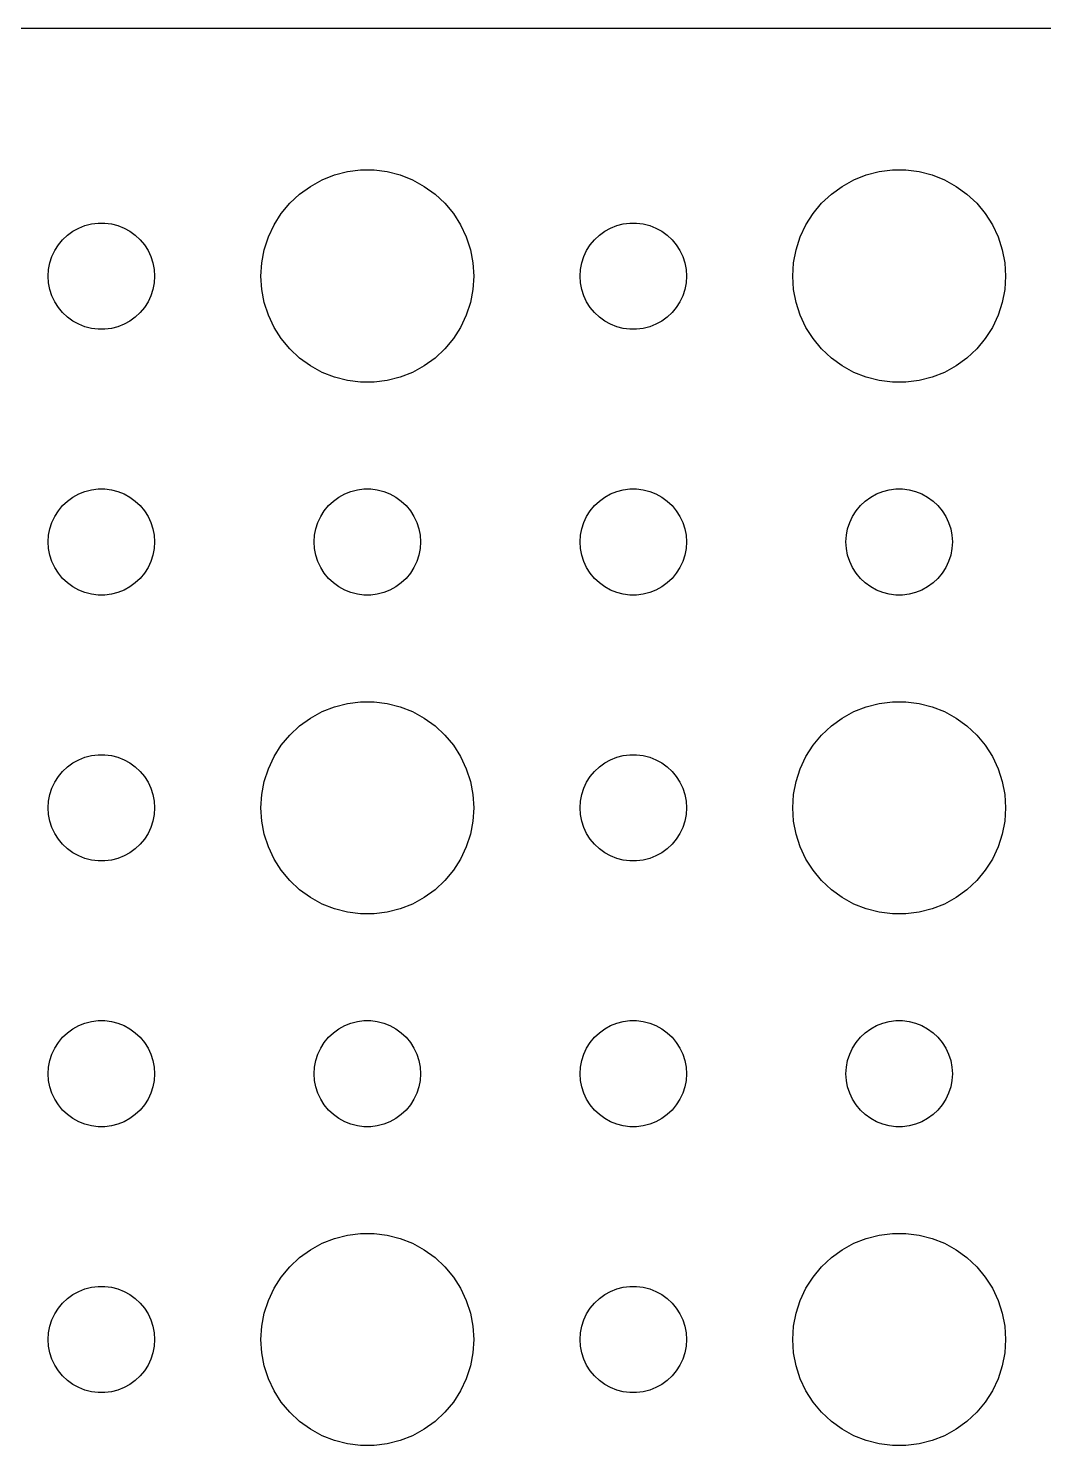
# Model space of a CAD drawing. Header units: metres. Extents: x -112 to 112, y -74 to 74.
# Drawn here: x -84.56 to -55.92, y 34.51 to 74.49 of the extents above; entities that cross this region are included whole.
import ezdxf

# ---------------------------------------------------------------- set-up
doc = ezdxf.new("R2010")
doc.units = ezdxf.units.M

msp = doc.modelspace()

# ---------------------------------------------------------------- linework, layer by layer
for p, q in [((107.314, 74.4901), (-107.314, 74.4901)), ((-75.927, 70.3532), (-75.5621, 70.4469)), ((-75.5621, 70.4469), (-75.1884, 70.4941)), ((-75.1884, 70.4941), (-74.8116, 70.4941)), ((-74.8116, 70.4941), (-74.4379, 70.4469)), ((-74.4379, 70.4469), (-74.073, 70.3532)), ((-60.927, 70.3532), (-60.5621, 70.4469)), ((-60.5621, 70.4469), (-60.1884, 70.4941)), ((-60.1884, 70.4941), (-59.8116, 70.4941)), ((-59.8116, 70.4941), (-59.4379, 70.4469)), ((-59.4379, 70.4469), (-59.0729, 70.3532)), ((-76.9123, 69.8115), (-76.6075, 70.033)), ((-76.6075, 70.033), (-76.2773, 70.2145)), ((-76.2773, 70.2145), (-75.927, 70.3532)), ((-74.073, 70.3532), (-73.7227, 70.2145)), ((-73.7227, 70.2145), (-73.3925, 70.033)), ((-73.3925, 70.033), (-73.0877, 69.8115)), ((-61.9123, 69.8115), (-61.6075, 70.033)), ((-61.6075, 70.033), (-61.2773, 70.2145)), ((-61.2773, 70.2145), (-60.927, 70.3532)), ((-59.0729, 70.3532), (-58.7227, 70.2145)), ((-58.7227, 70.2145), (-58.3925, 70.033)), ((-58.3925, 70.033), (-58.0877, 69.8115)), ((-77.1869, 69.5536), (-76.9123, 69.8115)), ((-73.0877, 69.8115), (-72.8131, 69.5536)), ((-62.1869, 69.5536), (-61.9123, 69.8115)), ((-58.0877, 69.8115), (-57.8131, 69.5536)), ((-77.6289, 68.9453), (-77.427, 69.2634)), ((-77.427, 69.2634), (-77.1869, 69.5536)), ((-72.8131, 69.5536), (-72.573, 69.2634)), ((-72.573, 69.2634), (-72.3711, 68.9453)), ((-62.6289, 68.9453), (-62.427, 69.2634)), ((-62.427, 69.2634), (-62.1869, 69.5536)), ((-57.8131, 69.5536), (-57.5729, 69.2634)), ((-57.5729, 69.2634), (-57.3711, 68.9453)), ((-83.3037, 68.7665), (-83.1387, 68.8572)), ((-83.1387, 68.8572), (-82.9635, 68.9266)), ((-82.9635, 68.9266), (-82.7811, 68.9734)), ((-82.7811, 68.9734), (-82.5942, 68.997)), ((-82.5942, 68.997), (-82.4058, 68.997)), ((-82.4058, 68.997), (-82.2189, 68.9734)), ((-82.2189, 68.9734), (-82.0365, 68.9266)), ((-82.0365, 68.9266), (-81.8613, 68.8572)), ((-81.8613, 68.8572), (-81.6963, 68.7665)), ((-77.7893, 68.6044), (-77.6289, 68.9453)), ((-72.3711, 68.9453), (-72.2107, 68.6044)), ((-68.3037, 68.7665), (-68.1387, 68.8572)), ((-68.1387, 68.8572), (-67.9635, 68.9266)), ((-67.9635, 68.9266), (-67.7811, 68.9734)), ((-67.7811, 68.9734), (-67.5942, 68.997)), ((-67.5942, 68.997), (-67.4058, 68.997)), ((-67.4058, 68.997), (-67.2189, 68.9734)), ((-67.2189, 68.9734), (-67.0365, 68.9266)), ((-67.0365, 68.9266), (-66.8613, 68.8572)), ((-66.8613, 68.8572), (-66.6963, 68.7665)), ((-62.7893, 68.6044), (-62.6289, 68.9453)), ((-57.3711, 68.9453), (-57.2107, 68.6044)), ((-83.8145, 68.2226), (-83.7135, 68.3817)), ((-83.7135, 68.3817), (-83.5934, 68.5268)), ((-83.5934, 68.5268), (-83.4561, 68.6558)), ((-83.4561, 68.6558), (-83.3037, 68.7665)), ((-81.6963, 68.7665), (-81.5439, 68.6558)), ((-81.5439, 68.6558), (-81.4065, 68.5268)), ((-81.4065, 68.5268), (-81.2865, 68.3817)), ((-81.2865, 68.3817), (-81.1855, 68.2226)), ((-77.9057, 68.2461), (-77.7893, 68.6044)), ((-72.2107, 68.6044), (-72.0943, 68.2461)), ((-68.8145, 68.2226), (-68.7135, 68.3817)), ((-68.7135, 68.3817), (-68.5934, 68.5268)), ((-68.5934, 68.5268), (-68.4561, 68.6558)), ((-68.4561, 68.6558), (-68.3037, 68.7665)), ((-66.6963, 68.7665), (-66.5439, 68.6558)), ((-66.5439, 68.6558), (-66.4065, 68.5268)), ((-66.4065, 68.5268), (-66.2865, 68.3817)), ((-66.2865, 68.3817), (-66.1855, 68.2226)), ((-62.9057, 68.2461), (-62.7893, 68.6044)), ((-57.2107, 68.6044), (-57.0942, 68.2461)), ((-83.9529, 67.873), (-83.8947, 68.0522)), ((-83.8947, 68.0522), (-83.8145, 68.2226)), ((-81.1855, 68.2226), (-81.1053, 68.0522)), ((-81.1053, 68.0522), (-81.0471, 67.873)), ((-77.9763, 67.876), (-77.9057, 68.2461)), ((-72.0943, 68.2461), (-72.0237, 67.876)), ((-68.9529, 67.873), (-68.8947, 68.0522)), ((-68.8947, 68.0522), (-68.8145, 68.2226)), ((-66.1855, 68.2226), (-66.1053, 68.0522)), ((-66.1053, 68.0522), (-66.0471, 67.873)), ((-62.9763, 67.876), (-62.9057, 68.2461)), ((-57.0942, 68.2461), (-57.0237, 67.876)), ((-84, 67.5), (-83.9882, 67.688)), ((-83.9882, 67.688), (-83.9529, 67.873)), ((-81.0471, 67.873), (-81.0118, 67.688)), ((-81.0118, 67.688), (-81, 67.5)), ((-78, 67.5), (-77.9763, 67.876)), ((-72.0237, 67.876), (-72, 67.5)), ((-69, 67.5), (-68.9882, 67.688)), ((-68.9882, 67.688), (-68.9529, 67.873)), ((-66.0471, 67.873), (-66.0118, 67.688)), ((-66.0118, 67.688), (-66, 67.5)), ((-63, 67.5), (-62.9763, 67.876)), ((-57.0237, 67.876), (-57, 67.5)), ((-83.9882, 67.312), (-84, 67.5)), ((-83.9529, 67.127), (-83.9882, 67.312)), ((-81.0118, 67.312), (-81.0471, 67.127)), ((-81, 67.5), (-81.0118, 67.312)), ((-77.9763, 67.124), (-78, 67.5)), ((-72, 67.5), (-72.0237, 67.124)), ((-68.9882, 67.312), (-69, 67.5)), ((-68.9529, 67.127), (-68.9882, 67.312)), ((-66.0118, 67.312), (-66.0471, 67.127)), ((-66, 67.5), (-66.0118, 67.312)), ((-62.9763, 67.124), (-63, 67.5)), ((-57, 67.5), (-57.0237, 67.124)), ((-83.8947, 66.9478), (-83.9529, 67.127)), ((-83.8145, 66.7774), (-83.8947, 66.9478)), ((-83.7135, 66.6183), (-83.8145, 66.7774)), ((-81.1855, 66.7774), (-81.2865, 66.6183)), ((-81.1053, 66.9478), (-81.1855, 66.7774)), ((-81.0471, 67.127), (-81.1053, 66.9478)), ((-77.9057, 66.7539), (-77.9763, 67.124)), ((-72.0237, 67.124), (-72.0943, 66.7539)), ((-68.8947, 66.9478), (-68.9529, 67.127)), ((-68.8145, 66.7774), (-68.8947, 66.9478)), ((-68.7135, 66.6183), (-68.8145, 66.7774)), ((-66.1855, 66.7774), (-66.2865, 66.6183)), ((-66.1053, 66.9478), (-66.1855, 66.7774)), ((-66.0471, 67.127), (-66.1053, 66.9478)), ((-62.9057, 66.7539), (-62.9763, 67.124)), ((-57.0237, 67.124), (-57.0942, 66.7539)), ((-83.5934, 66.4732), (-83.7135, 66.6183)), ((-83.4561, 66.3442), (-83.5934, 66.4732)), ((-81.4065, 66.4732), (-81.5439, 66.3442)), ((-81.2865, 66.6183), (-81.4065, 66.4732)), ((-77.7893, 66.3956), (-77.9057, 66.7539)), ((-77.6289, 66.0547), (-77.7893, 66.3956)), ((-72.2107, 66.3956), (-72.3711, 66.0547)), ((-72.0943, 66.7539), (-72.2107, 66.3956)), ((-68.5934, 66.4732), (-68.7135, 66.6183)), ((-68.4561, 66.3442), (-68.5934, 66.4732)), ((-66.4065, 66.4732), (-66.5439, 66.3442)), ((-66.2865, 66.6183), (-66.4065, 66.4732)), ((-62.7893, 66.3956), (-62.9057, 66.7539)), ((-62.6289, 66.0547), (-62.7893, 66.3956)), ((-57.2107, 66.3956), (-57.3711, 66.0547)), ((-57.0942, 66.7539), (-57.2107, 66.3956)), ((-83.3037, 66.2335), (-83.4561, 66.3442)), ((-83.1387, 66.1428), (-83.3037, 66.2335)), ((-82.9635, 66.0734), (-83.1387, 66.1428)), ((-82.7811, 66.0266), (-82.9635, 66.0734)), ((-82.5942, 66.003), (-82.7811, 66.0266)), ((-82.4058, 66.003), (-82.5942, 66.003)), ((-82.2189, 66.0266), (-82.4058, 66.003)), ((-82.0365, 66.0734), (-82.2189, 66.0266)), ((-81.8613, 66.1428), (-82.0365, 66.0734)), ((-81.6963, 66.2335), (-81.8613, 66.1428)), ((-81.5439, 66.3442), (-81.6963, 66.2335)), ((-77.427, 65.7366), (-77.6289, 66.0547)), ((-72.3711, 66.0547), (-72.573, 65.7366)), ((-68.3037, 66.2335), (-68.4561, 66.3442)), ((-68.1387, 66.1428), (-68.3037, 66.2335)), ((-67.9635, 66.0734), (-68.1387, 66.1428)), ((-67.7811, 66.0266), (-67.9635, 66.0734)), ((-67.5942, 66.003), (-67.7811, 66.0266)), ((-67.4058, 66.003), (-67.5942, 66.003)), ((-67.2189, 66.0266), (-67.4058, 66.003)), ((-67.0365, 66.0734), (-67.2189, 66.0266)), ((-66.8613, 66.1428), (-67.0365, 66.0734)), ((-66.6963, 66.2335), (-66.8613, 66.1428)), ((-66.5439, 66.3442), (-66.6963, 66.2335)), ((-62.427, 65.7366), (-62.6289, 66.0547)), ((-57.3711, 66.0547), (-57.5729, 65.7366)), ((-77.1869, 65.4464), (-77.427, 65.7366)), ((-72.573, 65.7366), (-72.8131, 65.4464)), ((-62.1869, 65.4464), (-62.427, 65.7366)), ((-57.5729, 65.7366), (-57.8131, 65.4464)), ((-76.9123, 65.1885), (-77.1869, 65.4464)), ((-76.6075, 64.967), (-76.9123, 65.1885)), ((-73.0877, 65.1885), (-73.3925, 64.967)), ((-72.8131, 65.4464), (-73.0877, 65.1885)), ((-61.9123, 65.1885), (-62.1869, 65.4464)), ((-61.6075, 64.967), (-61.9123, 65.1885)), ((-58.0877, 65.1885), (-58.3925, 64.967)), ((-57.8131, 65.4464), (-58.0877, 65.1885)), ((-76.2773, 64.7855), (-76.6075, 64.967)), ((-75.927, 64.6468), (-76.2773, 64.7855)), ((-73.7227, 64.7855), (-74.073, 64.6468)), ((-73.3925, 64.967), (-73.7227, 64.7855)), ((-61.2773, 64.7855), (-61.6075, 64.967)), ((-60.927, 64.6468), (-61.2773, 64.7855)), ((-58.7227, 64.7855), (-59.0729, 64.6468)), ((-58.3925, 64.967), (-58.7227, 64.7855)), ((-75.5621, 64.5531), (-75.927, 64.6468)), ((-75.1884, 64.5059), (-75.5621, 64.5531)), ((-74.8116, 64.5059), (-75.1884, 64.5059)), ((-74.4379, 64.5531), (-74.8116, 64.5059)), ((-74.073, 64.6468), (-74.4379, 64.5531)), ((-60.5621, 64.5531), (-60.927, 64.6468)), ((-60.1884, 64.5059), (-60.5621, 64.5531)), ((-59.8116, 64.5059), (-60.1884, 64.5059)), ((-59.4379, 64.5531), (-59.8116, 64.5059)), ((-59.0729, 64.6468), (-59.4379, 64.5531)), ((-83.4561, 61.1558), (-83.3037, 61.2665)), ((-83.3037, 61.2665), (-83.1387, 61.3572)), ((-83.1387, 61.3572), (-82.9635, 61.4266)), ((-82.9635, 61.4266), (-82.7811, 61.4734)), ((-82.7811, 61.4734), (-82.5942, 61.497)), ((-82.5942, 61.497), (-82.4058, 61.497)), ((-82.4058, 61.497), (-82.2189, 61.4734)), ((-82.2189, 61.4734), (-82.0365, 61.4266)), ((-82.0365, 61.4266), (-81.8613, 61.3572)), ((-81.8613, 61.3572), (-81.6963, 61.2665)), ((-81.6963, 61.2665), (-81.5439, 61.1558)), ((-75.9561, 61.1558), (-75.8037, 61.2665)), ((-75.8037, 61.2665), (-75.6387, 61.3572)), ((-75.6387, 61.3572), (-75.4635, 61.4266)), ((-75.4635, 61.4266), (-75.2811, 61.4734)), ((-75.2811, 61.4734), (-75.0942, 61.497)), ((-75.0942, 61.497), (-74.9058, 61.497)), ((-74.9058, 61.497), (-74.7189, 61.4734)), ((-74.7189, 61.4734), (-74.5365, 61.4266)), ((-74.5365, 61.4266), (-74.3613, 61.3572)), ((-74.3613, 61.3572), (-74.1963, 61.2665)), ((-74.1963, 61.2665), (-74.0439, 61.1558)), ((-68.4561, 61.1558), (-68.3037, 61.2665)), ((-68.3037, 61.2665), (-68.1387, 61.3572)), ((-68.1387, 61.3572), (-67.9635, 61.4266)), ((-67.9635, 61.4266), (-67.7811, 61.4734)), ((-67.7811, 61.4734), (-67.5942, 61.497)), ((-67.5942, 61.497), (-67.4058, 61.497)), ((-67.4058, 61.497), (-67.2189, 61.4734)), ((-67.2189, 61.4734), (-67.0365, 61.4266)), ((-67.0365, 61.4266), (-66.8613, 61.3572)), ((-66.8613, 61.3572), (-66.6963, 61.2665)), ((-66.6963, 61.2665), (-66.5439, 61.1558)), ((-60.9561, 61.1558), (-60.8037, 61.2665)), ((-60.8037, 61.2665), (-60.6387, 61.3572)), ((-60.6387, 61.3572), (-60.4635, 61.4266)), ((-60.4635, 61.4266), (-60.2811, 61.4734)), ((-60.2811, 61.4734), (-60.0942, 61.497)), ((-60.0942, 61.497), (-59.9058, 61.497)), ((-59.9058, 61.497), (-59.7189, 61.4734)), ((-59.7189, 61.4734), (-59.5365, 61.4266)), ((-59.5365, 61.4266), (-59.3613, 61.3572)), ((-59.3613, 61.3572), (-59.1963, 61.2665)), ((-59.1963, 61.2665), (-59.0439, 61.1558)), ((-83.8145, 60.7226), (-83.7135, 60.8817)), ((-83.7135, 60.8817), (-83.5934, 61.0268)), ((-83.5934, 61.0268), (-83.4561, 61.1558)), ((-81.5439, 61.1558), (-81.4065, 61.0268)), ((-81.4065, 61.0268), (-81.2865, 60.8817)), ((-81.2865, 60.8817), (-81.1855, 60.7226)), ((-76.3145, 60.7226), (-76.2135, 60.8817)), ((-76.2135, 60.8817), (-76.0934, 61.0268)), ((-76.0934, 61.0268), (-75.9561, 61.1558)), ((-74.0439, 61.1558), (-73.9065, 61.0268)), ((-73.9065, 61.0268), (-73.7865, 60.8817)), ((-73.7865, 60.8817), (-73.6855, 60.7226)), ((-68.8145, 60.7226), (-68.7135, 60.8817)), ((-68.7135, 60.8817), (-68.5934, 61.0268)), ((-68.5934, 61.0268), (-68.4561, 61.1558)), ((-66.5439, 61.1558), (-66.4065, 61.0268)), ((-66.4065, 61.0268), (-66.2865, 60.8817)), ((-66.2865, 60.8817), (-66.1855, 60.7226)), ((-61.3145, 60.7226), (-61.2135, 60.8817)), ((-61.2135, 60.8817), (-61.0934, 61.0268)), ((-61.0934, 61.0268), (-60.9561, 61.1558)), ((-59.0439, 61.1558), (-58.9065, 61.0268)), ((-58.9065, 61.0268), (-58.7865, 60.8817)), ((-58.7865, 60.8817), (-58.6855, 60.7226)), ((-83.9529, 60.373), (-83.8947, 60.5522)), ((-83.8947, 60.5522), (-83.8145, 60.7226)), ((-81.1855, 60.7226), (-81.1053, 60.5522)), ((-81.1053, 60.5522), (-81.0471, 60.373)), ((-76.4529, 60.373), (-76.3947, 60.5522)), ((-76.3947, 60.5522), (-76.3145, 60.7226)), ((-73.6855, 60.7226), (-73.6053, 60.5522)), ((-73.6053, 60.5522), (-73.5471, 60.373)), ((-68.9529, 60.373), (-68.8947, 60.5522)), ((-68.8947, 60.5522), (-68.8145, 60.7226)), ((-66.1855, 60.7226), (-66.1053, 60.5522)), ((-66.1053, 60.5522), (-66.0471, 60.373)), ((-61.4529, 60.373), (-61.3947, 60.5522)), ((-61.3947, 60.5522), (-61.3145, 60.7226)), ((-58.6855, 60.7226), (-58.6053, 60.5522)), ((-58.6053, 60.5522), (-58.5471, 60.373)), ((-84, 60), (-83.9882, 60.188)), ((-83.9882, 59.812), (-84, 60)), ((-83.9882, 60.188), (-83.9529, 60.373)), ((-81.0471, 60.373), (-81.0118, 60.188)), ((-81.0118, 60.188), (-81, 60)), ((-81, 60), (-81.0118, 59.812)), ((-76.5, 60), (-76.4882, 60.188)), ((-76.4882, 59.812), (-76.5, 60)), ((-76.4882, 60.188), (-76.4529, 60.373)), ((-73.5471, 60.373), (-73.5118, 60.188)), ((-73.5118, 60.188), (-73.5, 60)), ((-73.5, 60), (-73.5118, 59.812)), ((-69, 60), (-68.9882, 60.188)), ((-68.9882, 59.812), (-69, 60)), ((-68.9882, 60.188), (-68.9529, 60.373)), ((-66.0471, 60.373), (-66.0118, 60.188)), ((-66.0118, 60.188), (-66, 60)), ((-66, 60), (-66.0118, 59.812)), ((-61.5, 60), (-61.4882, 60.188)), ((-61.4882, 59.812), (-61.5, 60)), ((-61.4882, 60.188), (-61.4529, 60.373)), ((-58.5471, 60.373), (-58.5118, 60.188)), ((-58.5118, 60.188), (-58.5, 60)), ((-58.5, 60), (-58.5118, 59.812)), ((-83.9529, 59.627), (-83.9882, 59.812)), ((-83.8947, 59.4478), (-83.9529, 59.627)), ((-81.0471, 59.627), (-81.1053, 59.4478)), ((-81.0118, 59.812), (-81.0471, 59.627)), ((-76.4529, 59.627), (-76.4882, 59.812)), ((-76.3947, 59.4478), (-76.4529, 59.627)), ((-73.5471, 59.627), (-73.6053, 59.4478)), ((-73.5118, 59.812), (-73.5471, 59.627)), ((-68.9529, 59.627), (-68.9882, 59.812)), ((-68.8947, 59.4478), (-68.9529, 59.627)), ((-66.0471, 59.627), (-66.1053, 59.4478)), ((-66.0118, 59.812), (-66.0471, 59.627)), ((-61.4529, 59.627), (-61.4882, 59.812)), ((-61.3947, 59.4478), (-61.4529, 59.627)), ((-58.5471, 59.627), (-58.6053, 59.4478)), ((-58.5118, 59.812), (-58.5471, 59.627)), ((-83.8145, 59.2774), (-83.8947, 59.4478)), ((-83.7135, 59.1183), (-83.8145, 59.2774)), ((-81.1855, 59.2774), (-81.2865, 59.1183)), ((-81.1053, 59.4478), (-81.1855, 59.2774)), ((-76.3145, 59.2774), (-76.3947, 59.4478)), ((-76.2135, 59.1183), (-76.3145, 59.2774)), ((-73.6855, 59.2774), (-73.7865, 59.1183)), ((-73.6053, 59.4478), (-73.6855, 59.2774)), ((-68.8145, 59.2774), (-68.8947, 59.4478)), ((-68.7135, 59.1183), (-68.8145, 59.2774)), ((-66.1855, 59.2774), (-66.2865, 59.1183)), ((-66.1053, 59.4478), (-66.1855, 59.2774)), ((-61.3145, 59.2774), (-61.3947, 59.4478)), ((-61.2135, 59.1183), (-61.3145, 59.2774)), ((-58.6855, 59.2774), (-58.7865, 59.1183)), ((-58.6053, 59.4478), (-58.6855, 59.2774)), ((-83.5934, 58.9732), (-83.7135, 59.1183)), ((-83.4561, 58.8442), (-83.5934, 58.9732)), ((-83.3037, 58.7335), (-83.4561, 58.8442)), ((-81.5439, 58.8442), (-81.6963, 58.7335)), ((-81.4065, 58.9732), (-81.5439, 58.8442)), ((-81.2865, 59.1183), (-81.4065, 58.9732)), ((-76.0934, 58.9732), (-76.2135, 59.1183)), ((-75.9561, 58.8442), (-76.0934, 58.9732)), ((-75.8037, 58.7335), (-75.9561, 58.8442)), ((-74.0439, 58.8442), (-74.1963, 58.7335)), ((-73.9065, 58.9732), (-74.0439, 58.8442)), ((-73.7865, 59.1183), (-73.9065, 58.9732)), ((-68.5934, 58.9732), (-68.7135, 59.1183)), ((-68.4561, 58.8442), (-68.5934, 58.9732)), ((-68.3037, 58.7335), (-68.4561, 58.8442)), ((-66.5439, 58.8442), (-66.6963, 58.7335)), ((-66.4065, 58.9732), (-66.5439, 58.8442)), ((-66.2865, 59.1183), (-66.4065, 58.9732)), ((-61.0934, 58.9732), (-61.2135, 59.1183)), ((-60.9561, 58.8442), (-61.0934, 58.9732)), ((-60.8037, 58.7335), (-60.9561, 58.8442)), ((-59.0439, 58.8442), (-59.1963, 58.7335)), ((-58.9065, 58.9732), (-59.0439, 58.8442)), ((-58.7865, 59.1183), (-58.9065, 58.9732)), ((-83.1387, 58.6428), (-83.3037, 58.7335)), ((-82.9635, 58.5734), (-83.1387, 58.6428)), ((-82.7811, 58.5266), (-82.9635, 58.5734)), ((-82.5942, 58.503), (-82.7811, 58.5266)), ((-82.4058, 58.503), (-82.5942, 58.503)), ((-82.2189, 58.5266), (-82.4058, 58.503)), ((-82.0365, 58.5734), (-82.2189, 58.5266)), ((-81.8613, 58.6428), (-82.0365, 58.5734)), ((-81.6963, 58.7335), (-81.8613, 58.6428)), ((-75.6387, 58.6428), (-75.8037, 58.7335)), ((-75.4635, 58.5734), (-75.6387, 58.6428)), ((-75.2811, 58.5266), (-75.4635, 58.5734)), ((-75.0942, 58.503), (-75.2811, 58.5266)), ((-74.9058, 58.503), (-75.0942, 58.503)), ((-74.7189, 58.5266), (-74.9058, 58.503)), ((-74.5365, 58.5734), (-74.7189, 58.5266)), ((-74.3613, 58.6428), (-74.5365, 58.5734)), ((-74.1963, 58.7335), (-74.3613, 58.6428)), ((-68.1387, 58.6428), (-68.3037, 58.7335)), ((-67.9635, 58.5734), (-68.1387, 58.6428)), ((-67.7811, 58.5266), (-67.9635, 58.5734)), ((-67.5942, 58.503), (-67.7811, 58.5266)), ((-67.4058, 58.503), (-67.5942, 58.503)), ((-67.2189, 58.5266), (-67.4058, 58.503)), ((-67.0365, 58.5734), (-67.2189, 58.5266)), ((-66.8613, 58.6428), (-67.0365, 58.5734)), ((-66.6963, 58.7335), (-66.8613, 58.6428)), ((-60.6387, 58.6428), (-60.8037, 58.7335)), ((-60.4635, 58.5734), (-60.6387, 58.6428)), ((-60.2811, 58.5266), (-60.4635, 58.5734)), ((-60.0942, 58.503), (-60.2811, 58.5266)), ((-59.9058, 58.503), (-60.0942, 58.503)), ((-59.7189, 58.5266), (-59.9058, 58.503)), ((-59.5365, 58.5734), (-59.7189, 58.5266)), ((-59.3613, 58.6428), (-59.5365, 58.5734)), ((-59.1963, 58.7335), (-59.3613, 58.6428)), ((-76.6075, 55.033), (-76.2773, 55.2145)), ((-76.2773, 55.2145), (-75.927, 55.3532)), ((-75.927, 55.3532), (-75.5621, 55.4469)), ((-75.5621, 55.4469), (-75.1884, 55.4941)), ((-75.1884, 55.4941), (-74.8116, 55.4941)), ((-74.8116, 55.4941), (-74.4379, 55.4469)), ((-74.4379, 55.4469), (-74.073, 55.3532)), ((-74.073, 55.3532), (-73.7227, 55.2145)), ((-73.7227, 55.2145), (-73.3925, 55.033)), ((-61.6075, 55.033), (-61.2773, 55.2145)), ((-61.2773, 55.2145), (-60.927, 55.3532)), ((-60.927, 55.3532), (-60.5621, 55.4469)), ((-60.5621, 55.4469), (-60.1884, 55.4941)), ((-60.1884, 55.4941), (-59.8116, 55.4941)), ((-59.8116, 55.4941), (-59.4379, 55.4469)), ((-59.4379, 55.4469), (-59.0729, 55.3532)), ((-59.0729, 55.3532), (-58.7227, 55.2145)), ((-58.7227, 55.2145), (-58.3925, 55.033)), ((-77.1869, 54.5536), (-76.9123, 54.8115)), ((-76.9123, 54.8115), (-76.6075, 55.033)), ((-73.3925, 55.033), (-73.0877, 54.8115)), ((-73.0877, 54.8115), (-72.8131, 54.5536)), ((-62.1869, 54.5536), (-61.9123, 54.8115)), ((-61.9123, 54.8115), (-61.6075, 55.033)), ((-58.3925, 55.033), (-58.0877, 54.8115)), ((-58.0877, 54.8115), (-57.8131, 54.5536)), ((-77.427, 54.2634), (-77.1869, 54.5536)), ((-72.8131, 54.5536), (-72.573, 54.2634)), ((-62.427, 54.2634), (-62.1869, 54.5536)), ((-57.8131, 54.5536), (-57.5729, 54.2634)), ((-82.7811, 53.9734), (-82.5942, 53.997)), ((-82.5942, 53.997), (-82.4058, 53.997)), ((-82.4058, 53.997), (-82.2189, 53.9734)), ((-77.6289, 53.9453), (-77.427, 54.2634)), ((-72.573, 54.2634), (-72.3711, 53.9453)), ((-67.7811, 53.9734), (-67.5942, 53.997)), ((-67.5942, 53.997), (-67.4058, 53.997)), ((-67.4058, 53.997), (-67.2189, 53.9734)), ((-62.6289, 53.9453), (-62.427, 54.2634)), ((-57.5729, 54.2634), (-57.3711, 53.9453)), ((-83.5934, 53.5268), (-83.4561, 53.6558)), ((-83.4561, 53.6558), (-83.3037, 53.7665)), ((-83.3037, 53.7665), (-83.1387, 53.8572)), ((-83.1387, 53.8572), (-82.9635, 53.9266)), ((-82.9635, 53.9266), (-82.7811, 53.9734)), ((-82.2189, 53.9734), (-82.0365, 53.9266)), ((-82.0365, 53.9266), (-81.8613, 53.8572)), ((-81.8613, 53.8572), (-81.6963, 53.7665)), ((-81.6963, 53.7665), (-81.5439, 53.6558)), ((-81.5439, 53.6558), (-81.4065, 53.5268)), ((-77.9057, 53.2461), (-77.7893, 53.6044)), ((-77.7893, 53.6044), (-77.6289, 53.9453)), ((-72.3711, 53.9453), (-72.2107, 53.6044)), ((-72.2107, 53.6044), (-72.0943, 53.2461)), ((-68.5934, 53.5268), (-68.4561, 53.6558)), ((-68.4561, 53.6558), (-68.3037, 53.7665)), ((-68.3037, 53.7665), (-68.1387, 53.8572)), ((-68.1387, 53.8572), (-67.9635, 53.9266)), ((-67.9635, 53.9266), (-67.7811, 53.9734)), ((-67.2189, 53.9734), (-67.0365, 53.9266)), ((-67.0365, 53.9266), (-66.8613, 53.8572)), ((-66.8613, 53.8572), (-66.6963, 53.7665)), ((-66.6963, 53.7665), (-66.5439, 53.6558)), ((-66.5439, 53.6558), (-66.4065, 53.5268)), ((-62.9057, 53.2461), (-62.7893, 53.6044)), ((-62.7893, 53.6044), (-62.6289, 53.9453)), ((-57.3711, 53.9453), (-57.2107, 53.6044)), ((-57.2107, 53.6044), (-57.0942, 53.2461)), ((-83.8947, 53.0522), (-83.8145, 53.2226)), ((-83.8145, 53.2226), (-83.7135, 53.3817)), ((-83.7135, 53.3817), (-83.5934, 53.5268)), ((-81.4065, 53.5268), (-81.2865, 53.3817)), ((-81.2865, 53.3817), (-81.1855, 53.2226)), ((-81.1855, 53.2226), (-81.1053, 53.0522)), ((-77.9763, 52.876), (-77.9057, 53.2461)), ((-72.0943, 53.2461), (-72.0237, 52.876)), ((-68.8947, 53.0522), (-68.8145, 53.2226)), ((-68.8145, 53.2226), (-68.7135, 53.3817)), ((-68.7135, 53.3817), (-68.5934, 53.5268)), ((-66.4065, 53.5268), (-66.2865, 53.3817)), ((-66.2865, 53.3817), (-66.1855, 53.2226)), ((-66.1855, 53.2226), (-66.1053, 53.0522)), ((-62.9763, 52.876), (-62.9057, 53.2461)), ((-57.0942, 53.2461), (-57.0237, 52.876)), ((-83.9882, 52.688), (-83.9529, 52.873)), ((-83.9529, 52.873), (-83.8947, 53.0522)), ((-81.1053, 53.0522), (-81.0471, 52.873)), ((-81.0471, 52.873), (-81.0118, 52.688)), ((-78, 52.5), (-77.9763, 52.876)), ((-72.0237, 52.876), (-72, 52.5)), ((-68.9882, 52.688), (-68.9529, 52.873)), ((-68.9529, 52.873), (-68.8947, 53.0522)), ((-66.1053, 53.0522), (-66.0471, 52.873)), ((-66.0471, 52.873), (-66.0118, 52.688)), ((-63, 52.5), (-62.9763, 52.876)), ((-57.0237, 52.876), (-57, 52.5)), ((-84, 52.5), (-83.9882, 52.688)), ((-83.9882, 52.312), (-84, 52.5)), ((-81.0118, 52.688), (-81, 52.5)), ((-81, 52.5), (-81.0118, 52.312)), ((-77.9763, 52.124), (-78, 52.5)), ((-72, 52.5), (-72.0237, 52.124)), ((-69, 52.5), (-68.9882, 52.688)), ((-68.9882, 52.312), (-69, 52.5)), ((-66.0118, 52.688), (-66, 52.5)), ((-66, 52.5), (-66.0118, 52.312)), ((-62.9763, 52.124), (-63, 52.5)), ((-57, 52.5), (-57.0237, 52.124)), ((-83.9529, 52.127), (-83.9882, 52.312)), ((-83.8947, 51.9478), (-83.9529, 52.127)), ((-81.0471, 52.127), (-81.1053, 51.9478)), ((-81.0118, 52.312), (-81.0471, 52.127)), ((-77.9057, 51.7539), (-77.9763, 52.124)), ((-72.0237, 52.124), (-72.0943, 51.7539)), ((-68.9529, 52.127), (-68.9882, 52.312)), ((-68.8947, 51.9478), (-68.9529, 52.127)), ((-66.0471, 52.127), (-66.1053, 51.9478)), ((-66.0118, 52.312), (-66.0471, 52.127)), ((-62.9057, 51.7539), (-62.9763, 52.124)), ((-57.0237, 52.124), (-57.0942, 51.7539)), ((-83.8145, 51.7774), (-83.8947, 51.9478)), ((-83.7135, 51.6183), (-83.8145, 51.7774)), ((-83.5934, 51.4732), (-83.7135, 51.6183)), ((-81.2865, 51.6183), (-81.4065, 51.4732)), ((-81.1855, 51.7774), (-81.2865, 51.6183)), ((-81.1053, 51.9478), (-81.1855, 51.7774)), ((-77.7893, 51.3956), (-77.9057, 51.7539)), ((-72.0943, 51.7539), (-72.2107, 51.3956)), ((-68.8145, 51.7774), (-68.8947, 51.9478)), ((-68.7135, 51.6183), (-68.8145, 51.7774)), ((-68.5934, 51.4732), (-68.7135, 51.6183)), ((-66.2865, 51.6183), (-66.4065, 51.4732)), ((-66.1855, 51.7774), (-66.2865, 51.6183)), ((-66.1053, 51.9478), (-66.1855, 51.7774)), ((-62.7893, 51.3956), (-62.9057, 51.7539)), ((-57.0942, 51.7539), (-57.2107, 51.3956)), ((-83.4561, 51.3442), (-83.5934, 51.4732)), ((-83.3037, 51.2335), (-83.4561, 51.3442)), ((-83.1387, 51.1428), (-83.3037, 51.2335)), ((-81.6963, 51.2335), (-81.8613, 51.1428)), ((-81.5439, 51.3442), (-81.6963, 51.2335)), ((-81.4065, 51.4732), (-81.5439, 51.3442)), ((-77.6289, 51.0547), (-77.7893, 51.3956)), ((-72.2107, 51.3956), (-72.3711, 51.0547)), ((-68.4561, 51.3442), (-68.5934, 51.4732)), ((-68.3037, 51.2335), (-68.4561, 51.3442)), ((-68.1387, 51.1428), (-68.3037, 51.2335)), ((-66.6963, 51.2335), (-66.8613, 51.1428)), ((-66.5439, 51.3442), (-66.6963, 51.2335)), ((-66.4065, 51.4732), (-66.5439, 51.3442)), ((-62.6289, 51.0547), (-62.7893, 51.3956)), ((-57.2107, 51.3956), (-57.3711, 51.0547)), ((-82.9635, 51.0734), (-83.1387, 51.1428)), ((-82.7811, 51.0266), (-82.9635, 51.0734)), ((-82.5942, 51.003), (-82.7811, 51.0266)), ((-82.4058, 51.003), (-82.5942, 51.003)), ((-82.2189, 51.0266), (-82.4058, 51.003)), ((-82.0365, 51.0734), (-82.2189, 51.0266)), ((-81.8613, 51.1428), (-82.0365, 51.0734)), ((-77.427, 50.7366), (-77.6289, 51.0547)), ((-72.3711, 51.0547), (-72.573, 50.7366)), ((-67.9635, 51.0734), (-68.1387, 51.1428)), ((-67.7811, 51.0266), (-67.9635, 51.0734)), ((-67.5942, 51.003), (-67.7811, 51.0266)), ((-67.4058, 51.003), (-67.5942, 51.003)), ((-67.2189, 51.0266), (-67.4058, 51.003)), ((-67.0365, 51.0734), (-67.2189, 51.0266)), ((-66.8613, 51.1428), (-67.0365, 51.0734)), ((-62.427, 50.7366), (-62.6289, 51.0547)), ((-57.3711, 51.0547), (-57.5729, 50.7366)), ((-77.1869, 50.4464), (-77.427, 50.7366)), ((-76.9123, 50.1885), (-77.1869, 50.4464)), ((-72.8131, 50.4464), (-73.0877, 50.1885)), ((-72.573, 50.7366), (-72.8131, 50.4464)), ((-62.1869, 50.4464), (-62.427, 50.7366)), ((-61.9123, 50.1885), (-62.1869, 50.4464)), ((-57.8131, 50.4464), (-58.0877, 50.1885)), ((-57.5729, 50.7366), (-57.8131, 50.4464)), ((-76.6075, 49.967), (-76.9123, 50.1885)), ((-73.0877, 50.1885), (-73.3925, 49.967)), ((-61.6075, 49.967), (-61.9123, 50.1885)), ((-58.0877, 50.1885), (-58.3925, 49.967)), ((-76.2773, 49.7855), (-76.6075, 49.967)), ((-75.927, 49.6468), (-76.2773, 49.7855)), ((-75.5621, 49.5531), (-75.927, 49.6468)), ((-74.073, 49.6468), (-74.4379, 49.5531)), ((-73.7227, 49.7855), (-74.073, 49.6468)), ((-73.3925, 49.967), (-73.7227, 49.7855)), ((-61.2773, 49.7855), (-61.6075, 49.967)), ((-60.927, 49.6468), (-61.2773, 49.7855)), ((-60.5621, 49.5531), (-60.927, 49.6468)), ((-59.0729, 49.6468), (-59.4379, 49.5531)), ((-58.7227, 49.7855), (-59.0729, 49.6468)), ((-58.3925, 49.967), (-58.7227, 49.7855)), ((-75.1884, 49.5059), (-75.5621, 49.5531)), ((-74.8116, 49.5059), (-75.1884, 49.5059)), ((-74.4379, 49.5531), (-74.8116, 49.5059)), ((-60.1884, 49.5059), (-60.5621, 49.5531)), ((-59.8116, 49.5059), (-60.1884, 49.5059)), ((-59.4379, 49.5531), (-59.8116, 49.5059)), ((-83.1387, 46.3572), (-82.9635, 46.4266)), ((-82.9635, 46.4266), (-82.7811, 46.4734)), ((-82.7811, 46.4734), (-82.5942, 46.497)), ((-82.5942, 46.497), (-82.4058, 46.497)), ((-82.4058, 46.497), (-82.2189, 46.4734)), ((-82.2189, 46.4734), (-82.0365, 46.4266)), ((-82.0365, 46.4266), (-81.8613, 46.3572)), ((-75.6387, 46.3572), (-75.4635, 46.4266)), ((-75.4635, 46.4266), (-75.2811, 46.4734)), ((-75.2811, 46.4734), (-75.0942, 46.497)), ((-75.0942, 46.497), (-74.9058, 46.497)), ((-74.9058, 46.497), (-74.7189, 46.4734)), ((-74.7189, 46.4734), (-74.5365, 46.4266)), ((-74.5365, 46.4266), (-74.3613, 46.3572)), ((-68.1387, 46.3572), (-67.9635, 46.4266)), ((-67.9635, 46.4266), (-67.7811, 46.4734)), ((-67.7811, 46.4734), (-67.5942, 46.497)), ((-67.5942, 46.497), (-67.4058, 46.497)), ((-67.4058, 46.497), (-67.2189, 46.4734)), ((-67.2189, 46.4734), (-67.0365, 46.4266)), ((-67.0365, 46.4266), (-66.8613, 46.3572)), ((-60.6387, 46.3572), (-60.4635, 46.4266)), ((-60.4635, 46.4266), (-60.2811, 46.4734)), ((-60.2811, 46.4734), (-60.0942, 46.497)), ((-60.0942, 46.497), (-59.9058, 46.497)), ((-59.9058, 46.497), (-59.7189, 46.4734)), ((-59.7189, 46.4734), (-59.5365, 46.4266)), ((-59.5365, 46.4266), (-59.3613, 46.3572)), ((-83.7135, 45.8817), (-83.5934, 46.0268)), ((-83.5934, 46.0268), (-83.4561, 46.1558)), ((-83.4561, 46.1558), (-83.3037, 46.2665)), ((-83.3037, 46.2665), (-83.1387, 46.3572)), ((-81.8613, 46.3572), (-81.6963, 46.2665)), ((-81.6963, 46.2665), (-81.5439, 46.1558)), ((-81.5439, 46.1558), (-81.4065, 46.0268)), ((-81.4065, 46.0268), (-81.2865, 45.8817)), ((-76.2135, 45.8817), (-76.0934, 46.0268)), ((-76.0934, 46.0268), (-75.9561, 46.1558)), ((-75.9561, 46.1558), (-75.8037, 46.2665)), ((-75.8037, 46.2665), (-75.6387, 46.3572)), ((-74.3613, 46.3572), (-74.1963, 46.2665)), ((-74.1963, 46.2665), (-74.0439, 46.1558)), ((-74.0439, 46.1558), (-73.9065, 46.0268)), ((-73.9065, 46.0268), (-73.7865, 45.8817)), ((-68.7135, 45.8817), (-68.5934, 46.0268)), ((-68.5934, 46.0268), (-68.4561, 46.1558)), ((-68.4561, 46.1558), (-68.3037, 46.2665)), ((-68.3037, 46.2665), (-68.1387, 46.3572)), ((-66.8613, 46.3572), (-66.6963, 46.2665)), ((-66.6963, 46.2665), (-66.5439, 46.1558)), ((-66.5439, 46.1558), (-66.4065, 46.0268)), ((-66.4065, 46.0268), (-66.2865, 45.8817)), ((-61.2135, 45.8817), (-61.0934, 46.0268)), ((-61.0934, 46.0268), (-60.9561, 46.1558)), ((-60.9561, 46.1558), (-60.8037, 46.2665)), ((-60.8037, 46.2665), (-60.6387, 46.3572)), ((-59.3613, 46.3572), (-59.1963, 46.2665)), ((-59.1963, 46.2665), (-59.0439, 46.1558)), ((-59.0439, 46.1558), (-58.9065, 46.0268)), ((-58.9065, 46.0268), (-58.7865, 45.8817)), ((-83.8947, 45.5522), (-83.8145, 45.7226)), ((-83.8145, 45.7226), (-83.7135, 45.8817)), ((-81.2865, 45.8817), (-81.1855, 45.7226)), ((-81.1855, 45.7226), (-81.1053, 45.5522)), ((-76.3947, 45.5522), (-76.3145, 45.7226)), ((-76.3145, 45.7226), (-76.2135, 45.8817)), ((-73.7865, 45.8817), (-73.6855, 45.7226)), ((-73.6855, 45.7226), (-73.6053, 45.5522)), ((-68.8947, 45.5522), (-68.8145, 45.7226)), ((-68.8145, 45.7226), (-68.7135, 45.8817)), ((-66.2865, 45.8817), (-66.1855, 45.7226)), ((-66.1855, 45.7226), (-66.1053, 45.5522)), ((-61.3947, 45.5522), (-61.3145, 45.7226)), ((-61.3145, 45.7226), (-61.2135, 45.8817)), ((-58.7865, 45.8817), (-58.6855, 45.7226)), ((-58.6855, 45.7226), (-58.6053, 45.5522)), ((-84, 45), (-83.9882, 45.188)), ((-83.9882, 45.188), (-83.9529, 45.373)), ((-83.9529, 45.373), (-83.8947, 45.5522)), ((-81.1053, 45.5522), (-81.0471, 45.373)), ((-81.0471, 45.373), (-81.0118, 45.188)), ((-81.0118, 45.188), (-81, 45)), ((-76.5, 45), (-76.4882, 45.188)), ((-76.4882, 45.188), (-76.4529, 45.373)), ((-76.4529, 45.373), (-76.3947, 45.5522)), ((-73.6053, 45.5522), (-73.5471, 45.373)), ((-73.5471, 45.373), (-73.5118, 45.188)), ((-73.5118, 45.188), (-73.5, 45)), ((-69, 45), (-68.9882, 45.188)), ((-68.9882, 45.188), (-68.9529, 45.373)), ((-68.9529, 45.373), (-68.8947, 45.5522)), ((-66.1053, 45.5522), (-66.0471, 45.373)), ((-66.0471, 45.373), (-66.0118, 45.188)), ((-66.0118, 45.188), (-66, 45)), ((-61.5, 45), (-61.4882, 45.188)), ((-61.4882, 45.188), (-61.4529, 45.373)), ((-61.4529, 45.373), (-61.3947, 45.5522)), ((-58.6053, 45.5522), (-58.5471, 45.373)), ((-58.5471, 45.373), (-58.5118, 45.188)), ((-58.5118, 45.188), (-58.5, 45)), ((-83.9882, 44.812), (-84, 45)), ((-83.9529, 44.627), (-83.9882, 44.812)), ((-81.0118, 44.812), (-81.0471, 44.627)), ((-81, 45), (-81.0118, 44.812)), ((-76.4882, 44.812), (-76.5, 45)), ((-76.4529, 44.627), (-76.4882, 44.812)), ((-73.5118, 44.812), (-73.5471, 44.627)), ((-73.5, 45), (-73.5118, 44.812)), ((-68.9882, 44.812), (-69, 45)), ((-68.9529, 44.627), (-68.9882, 44.812)), ((-66.0118, 44.812), (-66.0471, 44.627)), ((-66, 45), (-66.0118, 44.812)), ((-61.4882, 44.812), (-61.5, 45)), ((-61.4529, 44.627), (-61.4882, 44.812)), ((-58.5118, 44.812), (-58.5471, 44.627)), ((-58.5, 45), (-58.5118, 44.812)), ((-83.8947, 44.4478), (-83.9529, 44.627)), ((-83.8145, 44.2774), (-83.8947, 44.4478)), ((-81.1053, 44.4478), (-81.1855, 44.2774)), ((-81.0471, 44.627), (-81.1053, 44.4478)), ((-76.3947, 44.4478), (-76.4529, 44.627)), ((-76.3145, 44.2774), (-76.3947, 44.4478)), ((-73.6053, 44.4478), (-73.6855, 44.2774)), ((-73.5471, 44.627), (-73.6053, 44.4478)), ((-68.8947, 44.4478), (-68.9529, 44.627)), ((-68.8145, 44.2774), (-68.8947, 44.4478)), ((-66.1053, 44.4478), (-66.1855, 44.2774)), ((-66.0471, 44.627), (-66.1053, 44.4478)), ((-61.3947, 44.4478), (-61.4529, 44.627)), ((-61.3145, 44.2774), (-61.3947, 44.4478)), ((-58.6053, 44.4478), (-58.6855, 44.2774)), ((-58.5471, 44.627), (-58.6053, 44.4478)), ((-83.7135, 44.1183), (-83.8145, 44.2774)), ((-83.5934, 43.9732), (-83.7135, 44.1183)), ((-81.2865, 44.1183), (-81.4065, 43.9732)), ((-81.1855, 44.2774), (-81.2865, 44.1183)), ((-76.2135, 44.1183), (-76.3145, 44.2774)), ((-76.0934, 43.9732), (-76.2135, 44.1183)), ((-73.7865, 44.1183), (-73.9065, 43.9732)), ((-73.6855, 44.2774), (-73.7865, 44.1183)), ((-68.7135, 44.1183), (-68.8145, 44.2774)), ((-68.5934, 43.9732), (-68.7135, 44.1183)), ((-66.2865, 44.1183), (-66.4065, 43.9732)), ((-66.1855, 44.2774), (-66.2865, 44.1183)), ((-61.2135, 44.1183), (-61.3145, 44.2774)), ((-61.0934, 43.9732), (-61.2135, 44.1183)), ((-58.7865, 44.1183), (-58.9065, 43.9732)), ((-58.6855, 44.2774), (-58.7865, 44.1183)), ((-83.4561, 43.8442), (-83.5934, 43.9732)), ((-83.3037, 43.7335), (-83.4561, 43.8442)), ((-83.1387, 43.6428), (-83.3037, 43.7335)), ((-82.9635, 43.5734), (-83.1387, 43.6428)), ((-81.8613, 43.6428), (-82.0365, 43.5734)), ((-81.6963, 43.7335), (-81.8613, 43.6428)), ((-81.5439, 43.8442), (-81.6963, 43.7335)), ((-81.4065, 43.9732), (-81.5439, 43.8442)), ((-75.9561, 43.8442), (-76.0934, 43.9732)), ((-75.8037, 43.7335), (-75.9561, 43.8442)), ((-75.6387, 43.6428), (-75.8037, 43.7335)), ((-75.4635, 43.5734), (-75.6387, 43.6428)), ((-74.3613, 43.6428), (-74.5365, 43.5734)), ((-74.1963, 43.7335), (-74.3613, 43.6428)), ((-74.0439, 43.8442), (-74.1963, 43.7335)), ((-73.9065, 43.9732), (-74.0439, 43.8442)), ((-68.4561, 43.8442), (-68.5934, 43.9732)), ((-68.3037, 43.7335), (-68.4561, 43.8442)), ((-68.1387, 43.6428), (-68.3037, 43.7335)), ((-67.9635, 43.5734), (-68.1387, 43.6428)), ((-66.8613, 43.6428), (-67.0365, 43.5734)), ((-66.6963, 43.7335), (-66.8613, 43.6428)), ((-66.5439, 43.8442), (-66.6963, 43.7335)), ((-66.4065, 43.9732), (-66.5439, 43.8442)), ((-60.9561, 43.8442), (-61.0934, 43.9732)), ((-60.8037, 43.7335), (-60.9561, 43.8442)), ((-60.6387, 43.6428), (-60.8037, 43.7335)), ((-60.4635, 43.5734), (-60.6387, 43.6428)), ((-59.3613, 43.6428), (-59.5365, 43.5734)), ((-59.1963, 43.7335), (-59.3613, 43.6428)), ((-59.0439, 43.8442), (-59.1963, 43.7335)), ((-58.9065, 43.9732), (-59.0439, 43.8442)), ((-82.7811, 43.5266), (-82.9635, 43.5734)), ((-82.5942, 43.503), (-82.7811, 43.5266)), ((-82.4058, 43.503), (-82.5942, 43.503)), ((-82.2189, 43.5266), (-82.4058, 43.503)), ((-82.0365, 43.5734), (-82.2189, 43.5266)), ((-75.2811, 43.5266), (-75.4635, 43.5734)), ((-75.0942, 43.503), (-75.2811, 43.5266)), ((-74.9058, 43.503), (-75.0942, 43.503)), ((-74.7189, 43.5266), (-74.9058, 43.503)), ((-74.5365, 43.5734), (-74.7189, 43.5266)), ((-67.7811, 43.5266), (-67.9635, 43.5734)), ((-67.5942, 43.503), (-67.7811, 43.5266)), ((-67.4058, 43.503), (-67.5942, 43.503)), ((-67.2189, 43.5266), (-67.4058, 43.503)), ((-67.0365, 43.5734), (-67.2189, 43.5266)), ((-60.2811, 43.5266), (-60.4635, 43.5734)), ((-60.0942, 43.503), (-60.2811, 43.5266)), ((-59.9058, 43.503), (-60.0942, 43.503)), ((-59.7189, 43.5266), (-59.9058, 43.503)), ((-59.5365, 43.5734), (-59.7189, 43.5266)), ((-75.927, 40.3532), (-75.5621, 40.4469)), ((-75.5621, 40.4469), (-75.1884, 40.4941)), ((-75.1884, 40.4941), (-74.8116, 40.4941)), ((-74.8116, 40.4941), (-74.4379, 40.4469)), ((-74.4379, 40.4469), (-74.073, 40.3532)), ((-60.927, 40.3532), (-60.5621, 40.4469)), ((-60.5621, 40.4469), (-60.1884, 40.4941)), ((-60.1884, 40.4941), (-59.8116, 40.4941)), ((-59.8116, 40.4941), (-59.4379, 40.4469)), ((-59.4379, 40.4469), (-59.0729, 40.3532)), ((-76.9123, 39.8115), (-76.6075, 40.033)), ((-76.6075, 40.033), (-76.2773, 40.2145)), ((-76.2773, 40.2145), (-75.927, 40.3532)), ((-74.073, 40.3532), (-73.7227, 40.2145)), ((-73.7227, 40.2145), (-73.3925, 40.033)), ((-73.3925, 40.033), (-73.0877, 39.8115)), ((-61.9123, 39.8115), (-61.6075, 40.033)), ((-61.6075, 40.033), (-61.2773, 40.2145)), ((-61.2773, 40.2145), (-60.927, 40.3532)), ((-59.0729, 40.3532), (-58.7227, 40.2145)), ((-58.7227, 40.2145), (-58.3925, 40.033)), ((-58.3925, 40.033), (-58.0877, 39.8115)), ((-77.1869, 39.5536), (-76.9123, 39.8115)), ((-73.0877, 39.8115), (-72.8131, 39.5536)), ((-62.1869, 39.5536), (-61.9123, 39.8115)), ((-58.0877, 39.8115), (-57.8131, 39.5536)), ((-77.6289, 38.9453), (-77.427, 39.2634)), ((-77.427, 39.2634), (-77.1869, 39.5536)), ((-72.8131, 39.5536), (-72.573, 39.2634)), ((-72.573, 39.2634), (-72.3711, 38.9453)), ((-62.6289, 38.9453), (-62.427, 39.2634)), ((-62.427, 39.2634), (-62.1869, 39.5536)), ((-57.8131, 39.5536), (-57.5729, 39.2634)), ((-57.5729, 39.2634), (-57.3711, 38.9453)), ((-83.3037, 38.7665), (-83.1387, 38.8572)), ((-83.1387, 38.8572), (-82.9635, 38.9266)), ((-82.9635, 38.9266), (-82.7811, 38.9734)), ((-82.7811, 38.9734), (-82.5942, 38.997)), ((-82.5942, 38.997), (-82.4058, 38.997)), ((-82.4058, 38.997), (-82.2189, 38.9734)), ((-82.2189, 38.9734), (-82.0365, 38.9266)), ((-82.0365, 38.9266), (-81.8613, 38.8572)), ((-81.8613, 38.8572), (-81.6963, 38.7665)), ((-77.7893, 38.6044), (-77.6289, 38.9453)), ((-72.3711, 38.9453), (-72.2107, 38.6044)), ((-68.3037, 38.7665), (-68.1387, 38.8572)), ((-68.1387, 38.8572), (-67.9635, 38.9266)), ((-67.9635, 38.9266), (-67.7811, 38.9734)), ((-67.7811, 38.9734), (-67.5942, 38.997)), ((-67.5942, 38.997), (-67.4058, 38.997)), ((-67.4058, 38.997), (-67.2189, 38.9734)), ((-67.2189, 38.9734), (-67.0365, 38.9266)), ((-67.0365, 38.9266), (-66.8613, 38.8572)), ((-66.8613, 38.8572), (-66.6963, 38.7665)), ((-62.7893, 38.6044), (-62.6289, 38.9453)), ((-57.3711, 38.9453), (-57.2107, 38.6044)), ((-83.7135, 38.3817), (-83.5934, 38.5268)), ((-83.5934, 38.5268), (-83.4561, 38.6558)), ((-83.4561, 38.6558), (-83.3037, 38.7665)), ((-81.6963, 38.7665), (-81.5439, 38.6558)), ((-81.5439, 38.6558), (-81.4065, 38.5268)), ((-81.4065, 38.5268), (-81.2865, 38.3817)), ((-77.9057, 38.2461), (-77.7893, 38.6044)), ((-72.2107, 38.6044), (-72.0943, 38.2461)), ((-68.7135, 38.3817), (-68.5934, 38.5268)), ((-68.5934, 38.5268), (-68.4561, 38.6558)), ((-68.4561, 38.6558), (-68.3037, 38.7665)), ((-66.6963, 38.7665), (-66.5439, 38.6558)), ((-66.5439, 38.6558), (-66.4065, 38.5268)), ((-66.4065, 38.5268), (-66.2865, 38.3817)), ((-62.9057, 38.2461), (-62.7893, 38.6044)), ((-57.2107, 38.6044), (-57.0942, 38.2461)), ((-83.9529, 37.873), (-83.8947, 38.0522)), ((-83.8947, 38.0522), (-83.8145, 38.2226)), ((-83.8145, 38.2226), (-83.7135, 38.3817)), ((-81.2865, 38.3817), (-81.1855, 38.2226)), ((-81.1855, 38.2226), (-81.1053, 38.0522)), ((-81.1053, 38.0522), (-81.0471, 37.873)), ((-77.9763, 37.876), (-77.9057, 38.2461)), ((-72.0943, 38.2461), (-72.0237, 37.876)), ((-68.9529, 37.873), (-68.8947, 38.0522)), ((-68.8947, 38.0522), (-68.8145, 38.2226)), ((-68.8145, 38.2226), (-68.7135, 38.3817)), ((-66.2865, 38.3817), (-66.1855, 38.2226)), ((-66.1855, 38.2226), (-66.1053, 38.0522)), ((-66.1053, 38.0522), (-66.0471, 37.873)), ((-62.9763, 37.876), (-62.9057, 38.2461)), ((-57.0942, 38.2461), (-57.0237, 37.876)), ((-84, 37.5), (-83.9882, 37.688)), ((-83.9882, 37.688), (-83.9529, 37.873)), ((-81.0471, 37.873), (-81.0118, 37.688)), ((-81.0118, 37.688), (-81, 37.5)), ((-78, 37.5), (-77.9763, 37.876)), ((-72.0237, 37.876), (-72, 37.5)), ((-69, 37.5), (-68.9882, 37.688)), ((-68.9882, 37.688), (-68.9529, 37.873)), ((-66.0471, 37.873), (-66.0118, 37.688)), ((-66.0118, 37.688), (-66, 37.5)), ((-63, 37.5), (-62.9763, 37.876)), ((-57.0237, 37.876), (-57, 37.5)), ((-83.9882, 37.312), (-84, 37.5)), ((-83.9529, 37.127), (-83.9882, 37.312)), ((-81.0118, 37.312), (-81.0471, 37.127)), ((-81, 37.5), (-81.0118, 37.312)), ((-77.9763, 37.124), (-78, 37.5)), ((-72, 37.5), (-72.0237, 37.124)), ((-68.9882, 37.312), (-69, 37.5)), ((-68.9529, 37.127), (-68.9882, 37.312)), ((-66.0118, 37.312), (-66.0471, 37.127)), ((-66, 37.5), (-66.0118, 37.312)), ((-62.9763, 37.124), (-63, 37.5)), ((-57, 37.5), (-57.0237, 37.124)), ((-83.8947, 36.9478), (-83.9529, 37.127)), ((-83.8145, 36.7774), (-83.8947, 36.9478)), ((-81.1053, 36.9478), (-81.1855, 36.7774)), ((-81.0471, 37.127), (-81.1053, 36.9478)), ((-77.9057, 36.7539), (-77.9763, 37.124)), ((-72.0237, 37.124), (-72.0943, 36.7539)), ((-68.8947, 36.9478), (-68.9529, 37.127)), ((-68.8145, 36.7774), (-68.8947, 36.9478)), ((-66.1053, 36.9478), (-66.1855, 36.7774)), ((-66.0471, 37.127), (-66.1053, 36.9478)), ((-62.9057, 36.7539), (-62.9763, 37.124)), ((-57.0237, 37.124), (-57.0942, 36.7539)), ((-83.7135, 36.6183), (-83.8145, 36.7774)), ((-83.5934, 36.4732), (-83.7135, 36.6183)), ((-83.4561, 36.3442), (-83.5934, 36.4732)), ((-81.4065, 36.4732), (-81.5439, 36.3442)), ((-81.2865, 36.6183), (-81.4065, 36.4732)), ((-81.1855, 36.7774), (-81.2865, 36.6183)), ((-77.7893, 36.3956), (-77.9057, 36.7539)), ((-77.6289, 36.0547), (-77.7893, 36.3956)), ((-72.2107, 36.3956), (-72.3711, 36.0547)), ((-72.0943, 36.7539), (-72.2107, 36.3956)), ((-68.7135, 36.6183), (-68.8145, 36.7774)), ((-68.5934, 36.4732), (-68.7135, 36.6183)), ((-68.4561, 36.3442), (-68.5934, 36.4732)), ((-66.4065, 36.4732), (-66.5439, 36.3442)), ((-66.2865, 36.6183), (-66.4065, 36.4732)), ((-66.1855, 36.7774), (-66.2865, 36.6183)), ((-62.7893, 36.3956), (-62.9057, 36.7539)), ((-62.6289, 36.0547), (-62.7893, 36.3956)), ((-57.2107, 36.3956), (-57.3711, 36.0547)), ((-57.0942, 36.7539), (-57.2107, 36.3956)), ((-83.3037, 36.2335), (-83.4561, 36.3442)), ((-83.1387, 36.1428), (-83.3037, 36.2335)), ((-82.9635, 36.0734), (-83.1387, 36.1428)), ((-82.7811, 36.0266), (-82.9635, 36.0734)), ((-82.5942, 36.003), (-82.7811, 36.0266)), ((-82.4058, 36.003), (-82.5942, 36.003)), ((-82.2189, 36.0266), (-82.4058, 36.003)), ((-82.0365, 36.0734), (-82.2189, 36.0266)), ((-81.8613, 36.1428), (-82.0365, 36.0734)), ((-81.6963, 36.2335), (-81.8613, 36.1428)), ((-81.5439, 36.3442), (-81.6963, 36.2335)), ((-77.427, 35.7366), (-77.6289, 36.0547)), ((-72.3711, 36.0547), (-72.573, 35.7366)), ((-68.3037, 36.2335), (-68.4561, 36.3442)), ((-68.1387, 36.1428), (-68.3037, 36.2335)), ((-67.9635, 36.0734), (-68.1387, 36.1428)), ((-67.7811, 36.0266), (-67.9635, 36.0734)), ((-67.5942, 36.003), (-67.7811, 36.0266)), ((-67.4058, 36.003), (-67.5942, 36.003)), ((-67.2189, 36.0266), (-67.4058, 36.003)), ((-67.0365, 36.0734), (-67.2189, 36.0266)), ((-66.8613, 36.1428), (-67.0365, 36.0734)), ((-66.6963, 36.2335), (-66.8613, 36.1428)), ((-66.5439, 36.3442), (-66.6963, 36.2335)), ((-62.427, 35.7366), (-62.6289, 36.0547)), ((-57.3711, 36.0547), (-57.5729, 35.7366)), ((-77.1869, 35.4464), (-77.427, 35.7366)), ((-72.573, 35.7366), (-72.8131, 35.4464)), ((-62.1869, 35.4464), (-62.427, 35.7366)), ((-57.5729, 35.7366), (-57.8131, 35.4464)), ((-76.9123, 35.1885), (-77.1869, 35.4464)), ((-76.6075, 34.967), (-76.9123, 35.1885)), ((-73.0877, 35.1885), (-73.3925, 34.967)), ((-72.8131, 35.4464), (-73.0877, 35.1885)), ((-61.9123, 35.1885), (-62.1869, 35.4464)), ((-61.6075, 34.967), (-61.9123, 35.1885)), ((-58.0877, 35.1885), (-58.3925, 34.967)), ((-57.8131, 35.4464), (-58.0877, 35.1885)), ((-76.2773, 34.7855), (-76.6075, 34.967)), ((-73.3925, 34.967), (-73.7227, 34.7855)), ((-61.2773, 34.7855), (-61.6075, 34.967)), ((-58.3925, 34.967), (-58.7227, 34.7855)), ((-75.927, 34.6468), (-76.2773, 34.7855)), ((-75.5621, 34.5531), (-75.927, 34.6468)), ((-75.1884, 34.5059), (-75.5621, 34.5531)), ((-74.8116, 34.5059), (-75.1884, 34.5059)), ((-74.4379, 34.5531), (-74.8116, 34.5059)), ((-74.073, 34.6468), (-74.4379, 34.5531)), ((-73.7227, 34.7855), (-74.073, 34.6468)), ((-60.927, 34.6468), (-61.2773, 34.7855)), ((-60.5621, 34.5531), (-60.927, 34.6468)), ((-60.1884, 34.5059), (-60.5621, 34.5531)), ((-59.8116, 34.5059), (-60.1884, 34.5059)), ((-59.4379, 34.5531), (-59.8116, 34.5059)), ((-59.0729, 34.6468), (-59.4379, 34.5531)), ((-58.7227, 34.7855), (-59.0729, 34.6468))]:
    msp.add_line(p, q)

doc.saveas('drawing.dxf')
